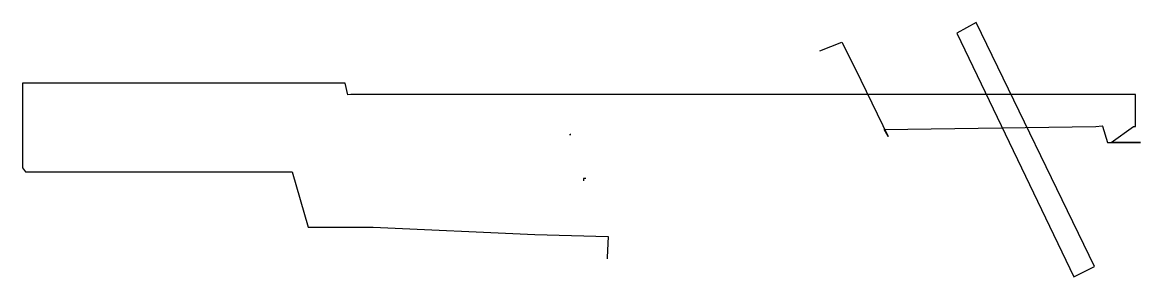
# Model space of a CAD drawing. Header units: metres. Extents: x -14 to 21, y 5.5 to 13.5.
import ezdxf

# ---------------------------------------------------------------- set-up
doc = ezdxf.new("R2010")
doc.units = ezdxf.units.M

msp = doc.modelspace()

# ---------------------------------------------------------------- linework, layer by layer
for points in [[(15.236, 13.156), (18.891, 5.536), (19.538, 5.851), (15.835, 13.496), (15.236, 13.156)], [(10.95, 12.608), (11.638, 12.88), (12.231, 11.701), (12.231, 11.686), (13.088, 9.923), (12.958, 10.139), (19.575, 10.241), (19.776, 10.262), (19.791, 10.246), (19.948, 9.738), (20.045, 9.737), (20.981, 9.737), (20.063, 9.737), (20.762, 10.24), (20.821, 10.239), (20.821, 11.238), (-0.331, 11.238), (-3.721, 11.238), (-3.808, 11.232), (-3.894, 11.594), (-13.987, 11.594), (-13.987, 8.945), (-13.886, 8.818), (-5.555, 8.818), (-5.048, 7.09), (-3.015, 7.09), (2.037, 6.86), (4.326, 6.795), (4.296, 6.14), (4.296, 6.095)], [(3.162, 9.982), (3.144, 9.983), (3.144, 9.964), (3.147, 9.998)], [(3.631, 8.608), (3.561, 8.611), (3.563, 8.54)]]:
    msp.add_lwpolyline(points)

doc.saveas('drawing.dxf')
